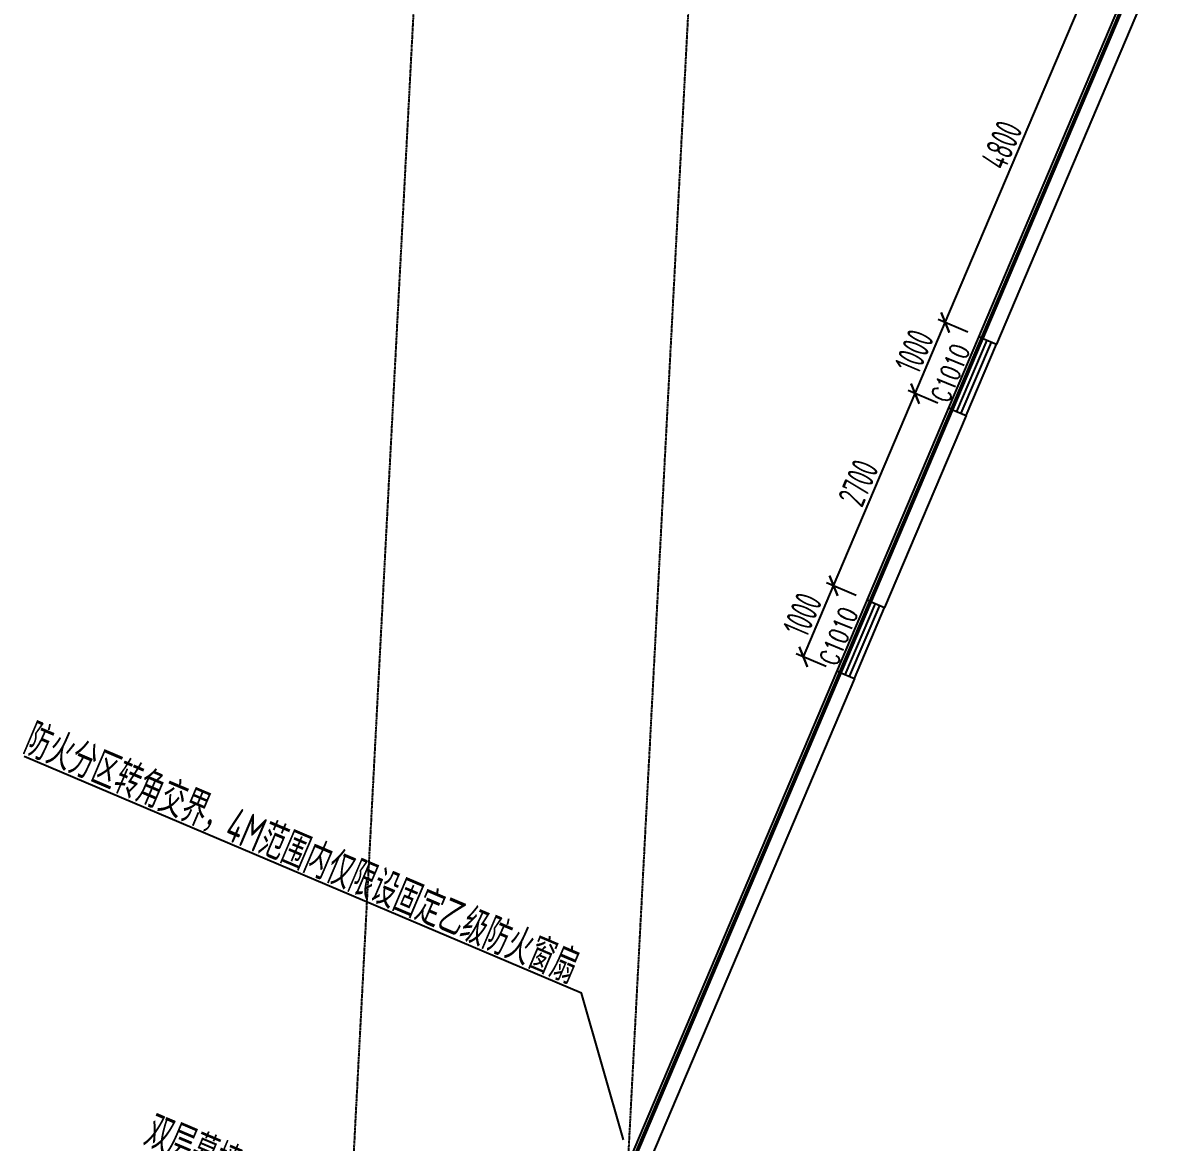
# Model space of a CAD drawing. Extents: x 11778731 to 12007717, y -6694179 to -6314888.
# Drawn here: x 11890888 to 11905633, y -6390134 to -6375651 of the extents above; entities that cross this region are included whole.
import ezdxf
from ezdxf.enums import TextEntityAlignment as Align

# ---------------------------------------------------------------- set-up
doc = ezdxf.new("R2010")
doc.units = 0
doc.header["$LTSCALE"] = 10
doc.header["$MEASUREMENT"] = 0
doc.linetypes.add('A3-RG-axis-100$0$CENTER', pattern=[2, 1.25, -0.25, 0.25, -0.25])
doc.linetypes.add('A3-RI-5F$0$DASH', pattern=[0.35, 0.25, -0.1])
for name, color, linetype in [('A3-RB-5F-100$0$A-DIMS-100', 1, 'Continuous'), ('A3-RG-axis-100$0$A-GRID', 1, 'A3-RG-axis-100$0$CENTER'), ('A3-RI-5F$0$A-FLOR', 2, 'Continuous'), ('A3-RI-5F$0$A-GLAZ', 140, 'Continuous'), ('A3-RI-5F$0$A-WALL', 7, 'Continuous'), ('A3-RI-5F$0$A-WALL-FINI', 95, 'Continuous'), ('A3-SYMB-5F-100$0$A-SYMB', 4, 'Continuous'), ('A3-SYMB-5F-100$0$A-SYMB-AREA', 4, 'Continuous'), ('A3-SYMB-5F-100$0$A-SYMB-DOOR', 3, 'Continuous'), ('A3-SYMB-5F-100$0$A-SYMB-DOOR1', 3, 'Continuous'), ('A3-SYMB-5F-100$0$A-SYMB-DOOR2', 3, 'Continuous'), ('A3-SYMB-5F-100$0$A-SYMB-DOOR3', 3, 'Continuous'), ('A3-SYMB-5F-100$0$A-SYMB-NAME', 4, 'Continuous'), ('A3-SYMB-5F-100$0$A-SYMB-NAME-E', 4, 'Continuous')]:
    doc.layers.add(name, color=color, linetype=linetype)
doc.styles.add('A3-RB-5F-100$0$XD2008', font='xd-hzs.shx', dxfattribs={"width": 0.7, "bigfont": 'xd-hztxt.shx'})
doc.styles.add('A3-SYMB-5F-100$0$ECADI', font='hzs.shx', dxfattribs={"width": 0.7, "bigfont": 'hztxt.shx'})
doc.styles.add('A3-SYMB-5F-100$0$ECADI-TXT', font='simplex.shx', dxfattribs={"bigfont": 'hztxt.shx'})
doc.dimstyles.new('A3-RB-5F-100$0$XD100$0', dxfattribs={"dimscale": 100, "dimtxt": 3.5, "dimasz": 2, "dimexe": 1, "dimexo": 2, "dimgap": 0.5, "dimtad": 1, "dimdec": 0, "dimdsep": 46, "dimtxsty": 'A3-RB-5F-100$0$XD2008', "dimblk1": 'A3-RB-5F-100$0$_ARCHTICK', "dimblk2": 'A3-RB-5F-100$0$_ARCHTICK', "dimsah": 1, "dimcen": 2.5, "dimclrt": 4, "dimaunit": 1, "dimadec": 0, "dimazin": 0, "dimtfac": 1, "dimtdec": 0, "dimtix": 1, "dimtmove": 0, "dimatfit": 3, "dimfxl": 0, "dimtolj": 1, "dimtzin": 0, "dimarcsym": 0})

# ---------------------------------------------------------------- blocks, each defined once
blk = doc.blocks.new('A3-RI-5F')
at = {"layer": 'A3-RI-5F$0$A-FLOR', "linetype": 'A3-RI-5F$0$DASH', "const_width": 50}
blk.add_lwpolyline([(11907835, -6369053), (11897637, -6393080)], dxfattribs=at)
at = {"layer": 'A3-RI-5F$0$A-GLAZ'}
for p, q in [((11902912, -6380652), (11903303, -6379731)), ((11902977, -6380679), (11903367, -6379759)), ((11903032, -6380702), (11903422, -6379782)), ((11903096, -6380730), (11903487, -6379809)), ((11901466, -6384058), (11901857, -6383137)), ((11901531, -6384085), (11901922, -6383164)), ((11901586, -6384108), (11901977, -6383188)), ((11901650, -6384136), (11902041, -6383215))]:
    blk.add_line(p, q, dxfattribs=at)
at = {"layer": 'A3-RI-5F$0$A-WALL'}
for p, q in [((11906663, -6371815), (11903303, -6379731)), ((11906847, -6371893), (11903487, -6379809)), ((11903303, -6379731), (11903487, -6379809)), ((11902912, -6380652), (11901857, -6383137)), ((11902912, -6380652), (11903096, -6380730)), ((11903096, -6380730), (11902041, -6383215)), ((11901857, -6383137), (11902041, -6383215)), ((11901466, -6384058), (11897656, -6393034)), ((11901466, -6384058), (11901650, -6384136)), ((11901650, -6384136), (11897918, -6392928))]:
    blk.add_line(p, q, dxfattribs=at)
at = {"layer": 'A3-RI-5F$0$A-WALL-FINI'}
for p, q in [((11906617, -6371795), (11897591, -6393061)), ((11903303, -6379731), (11903257, -6379712)), ((11902912, -6380652), (11902866, -6380632)), ((11901857, -6383137), (11901811, -6383118)), ((11901466, -6384058), (11901420, -6384038))]:
    blk.add_line(p, q, dxfattribs=at)
blk = doc.blocks.new('A3-RG-axis-100')
at = {"layer": 'A3-RG-axis-100$0$A-GRID'}
for p, q in [((11893449.6, -6423158.3), (11896491.4, -6365116.8)), ((11896925.9, -6424656.2), (11900036.5, -6365302.6))]:
    blk.add_line(p, q, dxfattribs=at)
blk = doc.blocks.new('A3-SYMB-5F-100$0$ECADI-TAG-ROOM')
at = {"layer": 'A3-SYMB-5F-100$0$A-SYMB-AREA', "style": 'A3-SYMB-5F-100$0$ECADI', "width": 0.7}
blk.add_attdef('340M2', text='', height=2.5, dxfattribs=at).set_placement((7.17, -1.75), align=Align.MIDDLE_LEFT)
at = {"layer": 'A3-SYMB-5F-100$0$A-SYMB-NAME', "style": 'A3-SYMB-5F-100$0$ECADI', "width": 0.7}
blk.add_attdef('CHINESENAME', (-5.13, 0.09), '', height=4.5, dxfattribs=at)
at = {"layer": 'A3-SYMB-5F-100$0$A-SYMB-NAME-E', "style": 'A3-SYMB-5F-100$0$ECADI', "width": 0.7}
for tag, p in [('ENGLISHHIGH', (-5.13, 8.04)), ('ENGLISHLOW', (-5.13, 4.84))]:
    blk.add_attdef(tag, p, '', height=2.5, dxfattribs=at)
blk = doc.blocks.new('A3-SYMB-5F-100$0$ECADI-TAG-DOOR')
at = {"layer": 'A3-SYMB-5F-100$0$A-SYMB-DOOR', "style": 'A3-SYMB-5F-100$0$ECADI-TXT', "width": 0.7}
for tag, p in [('门窗主编号1', (-6.41, 7.26)), ('门窗主编号2', (2.08, 7.26))]:
    blk.add_attdef(tag, p, '', height=2.5, dxfattribs=at)
at = {"layer": 'A3-SYMB-5F-100$0$A-SYMB-DOOR', "style": 'A3-SYMB-5F-100$0$ECADI-TXT', "width": 0.7, "flags": 1}
for tag, p in [('洞口尺寸(宽X高)', (-6.42, 1.62)), ('备注', (-6.39, -1.21))]:
    blk.add_attdef(tag, p, '', height=2.5, dxfattribs=at)
at = {"layer": 'A3-SYMB-5F-100$0$A-SYMB-DOOR1', "style": 'A3-SYMB-5F-100$0$ECADI-TXT', "width": 0.7}
blk.add_attdef('门窗辅编号1', (-6.41, 4.41), '', height=2.5, dxfattribs=at)
at = {"layer": 'A3-SYMB-5F-100$0$A-SYMB-DOOR2', "style": 'A3-SYMB-5F-100$0$ECADI-TXT', "width": 0.7}
blk.add_attdef('门窗辅编号2', (-2.86, 4.41), '', height=2.5, dxfattribs=at)
at = {"layer": 'A3-SYMB-5F-100$0$A-SYMB-DOOR3', "style": 'A3-SYMB-5F-100$0$ECADI-TXT', "width": 0.7}
blk.add_attdef('门窗辅编号3', (2.32, 4.41), '', height=2.5, dxfattribs=at)
blk = doc.blocks.new('A3-SYMB-5F-100')
at = {"layer": 'A3-SYMB-5F-100$0$A-SYMB'}
blk.add_lwpolyline([(11898661, -6390102), (11898120, -6388205), (11890907, -6385143)], dxfattribs=at)
ref = blk.add_blockref('A3-SYMB-5F-100$0$ECADI-TAG-ROOM', (11896949, -6387666), dxfattribs=dict(at, xscale=-99.99999999989049, yscale=100.0000000001164, rotation=337.0000302379678))
ref.add_attrib('CHINESENAME', '防火分区转角交界，4M范围内仅限设固定乙级防火窗扇', (11890864, -6385097), dxfattribs={"height": 450, "rotation": 337, "style": 'A3-SYMB-5F-100$0$ECADI', "width": 0.7})
ref = blk.add_blockref('A3-SYMB-5F-100$0$ECADI-TAG-ROOM', (11893653, -6390697), dxfattribs=dict(at, xscale=-99.99999999989046, yscale=100.0000000001164, rotation=336.9999999995064))
ref.add_attrib('CHINESENAME', '双层幕墙系统', (11892425, -6390166), dxfattribs={"height": 450, "rotation": 337, "style": 'A3-SYMB-5F-100$0$ECADI', "width": 0.7})
at = {"layer": 'A3-SYMB-5F-100$0$A-SYMB-DOOR'}
ref = blk.add_blockref('A3-SYMB-5F-100$0$ECADI-TAG-DOOR', (11903910, -6379936, -333), dxfattribs=dict(at, xscale=99.99999999997296, yscale=100, zscale=100, rotation=68.05928533071325))
ref.add_attrib('门窗主编号1', 'C1010', dxfattribs={"height": 250, "rotation": 68.0593, "style": 'A3-SYMB-5F-100$0$ECADI-TXT', "width": 0.7}).set_placement((11903149, -6379877, -333), align=Align.RIGHT)
ref = blk.add_blockref('A3-SYMB-5F-100$0$ECADI-TAG-DOOR', (11902465, -6383342, -333), dxfattribs=dict(at, xscale=99.99999999997296, yscale=100, zscale=100, rotation=68.05928533071325))
ref.add_attrib('门窗主编号1', 'C1010', dxfattribs={"height": 250, "rotation": 68.0593, "style": 'A3-SYMB-5F-100$0$ECADI-TXT', "width": 0.7}).set_placement((11901703, -6383283, -333), align=Align.RIGHT)
blk = doc.blocks.new('A3-RB-5F-100$0$_ARCHTICK')
at = {"color": 0, "linetype": 'ByBlock', "const_width": 0.15}
blk.add_lwpolyline([(-0.5, -0.5), (0.5, 0.5)], dxfattribs=at)
blk = doc.blocks.new('*D739')
at = {"layer": 'A3-RB-5F-100$0$A-DIMS-100', "color": 0, "lineweight": -2}
for p, q in [((11904994, -6375235), (11904609, -6375071)), ((11902825, -6379529), (11904701, -6375110)), ((11903119, -6379653), (11902733, -6379489))]:
    blk.add_line(p, q, dxfattribs=at)
at = {"layer": 'Defpoints', "color": 0}
for p in [(11904701, -6375110), (11905178, -6375313), (11903303, -6379731)]:
    blk.add_point(p, dxfattribs=at)
at = {"layer": 'A3-RB-5F-100$0$A-DIMS-100', "color": 0, "lineweight": -2, "xscale": 200, "yscale": 200, "zscale": 200}
for p, rotation in [((11904701, -6375110), 66.99999999870242), ((11902825, -6379529), 246.9999999987025)]:
    blk.add_blockref('A3-RB-5F-100$0$_ARCHTICK', p, dxfattribs=dict(at, rotation=rotation))
at = {"layer": 'A3-RB-5F-100$0$A-DIMS-100', "color": 4, "insert": (11903556, -6377231), "char_height": 350, "attachment_point": 5, "rotation": 67, "style": 'A3-RB-5F-100$0$XD2008'}
blk.add_mtext('\\A1;4800', dxfattribs=at)
blk = doc.blocks.new('*D740')
at = {"layer": 'A3-RB-5F-100$0$A-DIMS-100', "color": 0, "lineweight": -2}
for p, q in [((11903119, -6379653), (11902733, -6379489)), ((11902435, -6380449), (11902825, -6379529)), ((11902728, -6380574), (11902343, -6380410))]:
    blk.add_line(p, q, dxfattribs=at)
at = {"layer": 'Defpoints', "color": 0}
for p in [(11902825, -6379529), (11903303, -6379731), (11902912, -6380652)]:
    blk.add_point(p, dxfattribs=at)
at = {"layer": 'A3-RB-5F-100$0$A-DIMS-100', "color": 0, "lineweight": -2, "xscale": 200, "yscale": 200, "zscale": 200}
for p, rotation in [((11902825, -6379529), 66.99999999867549), ((11902435, -6380449), 246.9999999986755)]:
    blk.add_blockref('A3-RB-5F-100$0$_ARCHTICK', p, dxfattribs=dict(at, rotation=rotation))
at = {"layer": 'A3-RB-5F-100$0$A-DIMS-100', "color": 4, "insert": (11902423, -6379901), "char_height": 350, "attachment_point": 5, "rotation": 67, "style": 'A3-RB-5F-100$0$XD2008'}
blk.add_mtext('\\A1;1000', dxfattribs=at)
blk = doc.blocks.new('*D741')
at = {"layer": 'A3-RB-5F-100$0$A-DIMS-100', "color": 0, "lineweight": -2}
for p, q in [((11901380, -6382934), (11902435, -6380449)), ((11902728, -6380574), (11902343, -6380410)), ((11901673, -6383059), (11901288, -6382895))]:
    blk.add_line(p, q, dxfattribs=at)
at = {"layer": 'Defpoints', "color": 0}
for p in [(11902435, -6380449), (11902912, -6380652), (11901857, -6383137)]:
    blk.add_point(p, dxfattribs=at)
at = {"layer": 'A3-RB-5F-100$0$A-DIMS-100', "color": 0, "lineweight": -2, "xscale": 200, "yscale": 200, "zscale": 200}
for p, rotation in [((11902435, -6380449), 66.99999999870484), ((11901380, -6382934), 246.9999999987049)]:
    blk.add_blockref('A3-RB-5F-100$0$_ARCHTICK', p, dxfattribs=dict(at, rotation=rotation))
at = {"layer": 'A3-RB-5F-100$0$A-DIMS-100', "color": 4, "insert": (11901700, -6381604), "char_height": 350, "attachment_point": 5, "rotation": 67, "style": 'A3-RB-5F-100$0$XD2008'}
blk.add_mtext('\\A1;2700', dxfattribs=at)
blk = doc.blocks.new('*D742')
at = {"layer": 'A3-RB-5F-100$0$A-DIMS-100', "color": 0, "lineweight": -2}
for p, q in [((11901673, -6383059), (11901288, -6382895)), ((11900989, -6383855), (11901380, -6382934)), ((11901282, -6383979), (11900897, -6383816))]:
    blk.add_line(p, q, dxfattribs=at)
at = {"layer": 'Defpoints', "color": 0}
for p in [(11901380, -6382934), (11901857, -6383137), (11901466, -6384058)]:
    blk.add_point(p, dxfattribs=at)
at = {"layer": 'A3-RB-5F-100$0$A-DIMS-100', "color": 0, "lineweight": -2, "xscale": 200, "yscale": 200, "zscale": 200}
for p, rotation in [((11901380, -6382934), 66.99999999873803), ((11900989, -6383855), 246.999999998738)]:
    blk.add_blockref('A3-RB-5F-100$0$_ARCHTICK', p, dxfattribs=dict(at, rotation=rotation))
at = {"layer": 'A3-RB-5F-100$0$A-DIMS-100', "color": 4, "insert": (11900977, -6383307), "char_height": 350, "attachment_point": 5, "rotation": 67, "style": 'A3-RB-5F-100$0$XD2008'}
blk.add_mtext('\\A1;1000', dxfattribs=at)
blk = doc.blocks.new('A3-RB-5F-100')
at = {"layer": 'A3-RB-5F-100$0$A-DIMS-100'}
for p1, p2, picture, middle in [((11903302.8, -6379731.2), (11905178.3, -6375312.8), '*D739', (11903556, -6377231.4)), ((11902912.1, -6380651.7), (11903302.8, -6379731.2), '*D740', (11902422.9, -6379900.9)), ((11901857.1, -6383137.1), (11902912.1, -6380651.7), '*D741', (11901700, -6381603.8)), ((11901466.4, -6384057.6), (11901857.1, -6383137.1), '*D742', (11900977.2, -6383306.7))]:
    dim = blk.add_aligned_dim(p1=p1, p2=p2, distance=518.7, dimstyle='A3-RB-5F-100$0$XD100$0', dxfattribs=at)
    dim.commit()
    dim.dimension.update_dxf_attribs({"geometry": picture, "text_midpoint": middle})

msp = doc.modelspace()

# ---------------------------------------------------------------- block references
for name in ['A3-RI-5F', 'A3-RB-5F-100', 'A3-RG-axis-100', 'A3-SYMB-5F-100']:
    msp.add_blockref(name, (0, 0))

doc.saveas('drawing.dxf')
